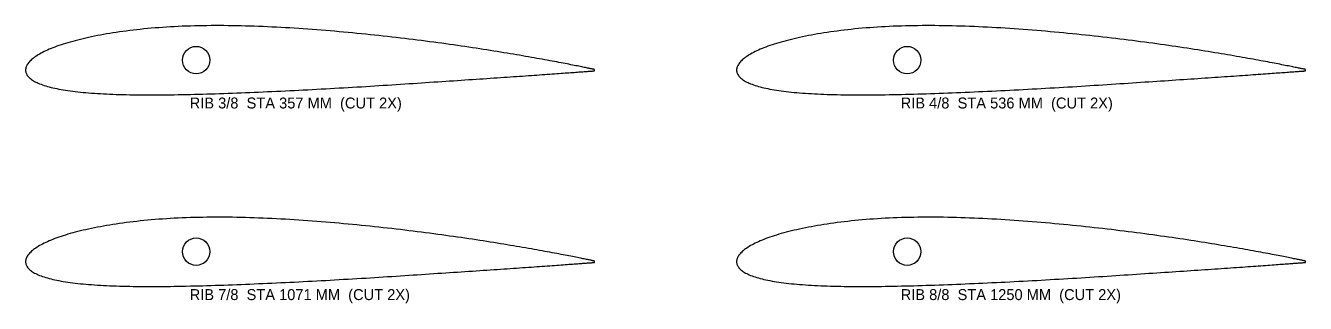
# Model space of a CAD drawing. Header units: metres. Extents: x 0 to 988, y -122 to 16.
# Drawn here: x 520 to 988, y -85.2 to 16.3 of the extents above; entities that cross this region are included whole.
import ezdxf

# ---------------------------------------------------------------- set-up
doc = ezdxf.new("R2010")
doc.units = ezdxf.units.M

msp = doc.modelspace()

# ---------------------------------------------------------------- linework, layer by layer
for points in [[(728, 0.2656), (727.987, 0.2683), (727.9482, 0.2763), (727.8834, 0.2898), (727.7927, 0.3085), (727.6762, 0.3326), (727.5338, 0.3621), (727.3656, 0.3968), (727.1717, 0.4368), (726.952, 0.482), (726.7067, 0.5324), (726.4358, 0.588), (726.1394, 0.6487), (725.8175, 0.7144), (725.4702, 0.7852), (725.0977, 0.8609), (724.6999, 0.9416), (724.2771, 1.027), (723.8292, 1.1173), (723.3565, 1.2122), (722.859, 1.3118), (722.3369, 1.416), (721.7903, 1.5246), (721.2193, 1.6376), (720.6241, 1.755), (720.0047, 1.8765), (719.3615, 2.0023), (718.6945, 2.132), (718.0039, 2.2658), (717.2899, 2.4034), (716.5526, 2.5447), (715.7923, 2.6898), (715.0091, 2.8384), (714.2031, 2.9904), (713.3748, 3.1459), (712.5241, 3.3045), (711.6514, 3.4664), (710.7568, 3.6313), (709.8407, 3.7991), (708.9031, 3.9697), (707.9443, 4.143), (706.9647, 4.3189), (705.9643, 4.4973), (704.9436, 4.6781), (703.9027, 4.8611), (702.8418, 5.0463), (701.7613, 5.2334), (700.6614, 5.4224), (699.5425, 5.6132), (698.4046, 5.8057), (697.2483, 5.9996), (696.0737, 6.195), (694.8811, 6.3916), (693.6709, 6.5894), (692.4433, 6.7883), (691.1986, 6.988), (689.9372, 7.1885), (688.6594, 7.3897), (687.3654, 7.5913), (686.0557, 7.7934), (684.7305, 7.9958), (683.3902, 8.1983), (682.035, 8.4009), (680.6654, 8.6034), (679.2817, 8.8056), (677.8842, 9.0075), (676.4732, 9.209), (675.0492, 9.4098), (673.6125, 9.61), (672.1634, 9.8093), (670.7023, 10.0078), (669.2295, 10.2051), (667.7455, 10.4013), (666.2506, 10.5962), (664.7452, 10.7897), (663.2296, 10.9817), (661.7042, 11.1721), (660.1694, 11.3608), (658.6256, 11.5476), (657.0732, 11.7326), (655.5125, 11.9154), (653.944, 12.0961), (652.368, 12.2746), (650.785, 12.4507), (649.1953, 12.6243), (647.5993, 12.7954), (645.9974, 12.9638), (644.39, 13.1294), (642.7776, 13.2922), (641.1605, 13.4519), (639.539, 13.6086), (637.9138, 13.7621), (636.285, 13.9123), (634.6532, 14.059), (633.0188, 14.2023), (631.3821, 14.3418), (629.7435, 14.4776), (628.1035, 14.6096), (626.4625, 14.7375), (624.8209, 14.8613), (623.1791, 14.9808), (621.5375, 15.0959), (619.8965, 15.2066), (618.2565, 15.3126), (616.6179, 15.4138), (614.9812, 15.5101), (613.3468, 15.6013), (611.715, 15.6874), (610.0862, 15.7681), (608.461, 15.8433), (606.8395, 15.913), (605.2224, 15.9769), (603.61, 16.035), (602.0026, 16.087), (600.4007, 16.1329), (598.8047, 16.1726), (597.215, 16.2059), (595.632, 16.2327), (594.056, 16.2529), (592.4875, 16.2663), (590.9268, 16.273), (589.3744, 16.2728), (587.8306, 16.2656), (586.2958, 16.2514), (584.7704, 16.23), (583.2548, 16.2015), (581.7494, 16.1658), (580.2545, 16.1228), (578.7705, 16.0726), (577.2977, 16.0151), (575.8366, 15.9504), (574.3875, 15.8784), (572.9508, 15.7991), (571.5268, 15.7127), (570.1158, 15.6191), (568.7183, 15.5184), (567.3346, 15.4107), (565.965, 15.296), (564.6098, 15.1745), (563.2695, 15.0462), (561.9443, 14.9112), (560.6346, 14.7697), (559.3406, 14.6217), (558.0628, 14.4674), (556.8014, 14.307), (555.5567, 14.1405), (554.3291, 13.9681), (553.1189, 13.7899), (551.9263, 13.6062), (550.7517, 13.417), (549.5954, 13.2224), (548.4575, 13.0228), (547.3386, 12.8181), (546.2387, 12.6085), (545.1582, 12.3943), (544.0973, 12.1754), (543.0564, 11.9522), (542.0357, 11.7247), (541.0353, 11.4931), (540.0557, 11.2575), (539.0969, 11.018), (538.1593, 10.7749), (537.2432, 10.5281), (536.3486, 10.2778), (535.4759, 10.0243), (534.6252, 9.7675), (533.7969, 9.5076), (532.9909, 9.2447), (532.2077, 8.979), (531.4474, 8.7105), (530.7101, 8.4394), (529.9961, 8.1658), (529.3055, 7.8898), (528.6385, 7.6115), (527.9953, 7.331), (527.3759, 7.0485), (526.7807, 6.7641), (526.2097, 6.4778), (525.6631, 6.1899), (525.141, 5.9005), (524.6435, 5.6096), (524.1708, 5.3174), (523.7229, 5.0241), (523.3001, 4.7297), (522.9023, 4.4345), (522.5298, 4.1386), (522.1825, 3.8421), (521.8606, 3.5451), (521.5642, 3.2479), (521.2933, 2.9505), (521.048, 2.6531), (520.8283, 2.3558), (520.6344, 2.0589), (520.4662, 1.7624), (520.3238, 1.4665), (520.2073, 1.1712), (520.1166, 0.8769), (520.0518, 0.5835), (520.013, 0.2911), (520, 0), (520.013, -0.2786), (520.0518, -0.5556), (520.1166, -0.8307), (520.2073, -1.1036), (520.3238, -1.374), (520.4662, -1.6417), (520.6344, -1.9063), (520.8283, -2.1676), (521.048, -2.4254), (521.2933, -2.6794), (521.5642, -2.9294), (521.8606, -3.1752), (522.1825, -3.4167), (522.5298, -3.6537), (522.9023, -3.886), (523.3001, -4.1135), (523.7229, -4.3361), (524.1708, -4.5537), (524.6435, -4.7662), (525.141, -4.9735), (525.6631, -5.1756), (526.2097, -5.3724), (526.7807, -5.5639), (527.3759, -5.75), (527.9953, -5.9308), (528.6385, -6.1062), (529.3055, -6.2762), (529.9961, -6.4409), (530.7101, -6.6002), (531.4474, -6.7541), (532.2077, -6.9028), (532.9909, -7.0461), (533.7969, -7.1841), (534.6252, -7.3169), (535.4759, -7.4445), (536.3486, -7.5669), (537.2432, -7.6841), (538.1593, -7.7962), (539.0969, -7.9031), (540.0557, -8.0051), (541.0353, -8.1019), (542.0357, -8.1938), (543.0564, -8.2807), (544.0973, -8.3626), (545.1582, -8.4397), (546.2387, -8.5118), (547.3386, -8.5791), (548.4575, -8.6416), (549.5954, -8.6994), (550.7517, -8.7524), (551.9263, -8.8007), (553.1189, -8.8445), (554.3291, -8.8836), (555.5567, -8.9182), (556.8014, -8.9483), (558.0628, -8.974), (559.3406, -8.9953), (560.6346, -9.0124), (561.9443, -9.0253), (563.2695, -9.0341), (564.6098, -9.0388), (565.965, -9.0396), (567.3346, -9.0365), (568.7183, -9.0297), (570.1158, -9.0192), (571.5268, -9.0051), (572.9508, -8.9876), (574.3875, -8.9667), (575.8366, -8.9426), (577.2977, -8.9153), (578.7705, -8.885), (580.2545, -8.8517), (581.7494, -8.8156), (583.2548, -8.7768), (584.7704, -8.7354), (586.2958, -8.6914), (587.8306, -8.645), (589.3744, -8.5963), (590.9268, -8.5452), (592.4875, -8.4921), (594.056, -8.4368), (595.632, -8.3794), (597.215, -8.3202), (598.8047, -8.259), (600.4007, -8.196), (602.0026, -8.1311), (603.61, -8.0646), (605.2224, -7.9963), (606.8395, -7.9264), (608.461, -7.8548), (610.0862, -7.7817), (611.715, -7.707), (613.3468, -7.6308), (614.9812, -7.553), (616.6179, -7.4738), (618.2565, -7.3931), (619.8965, -7.311), (621.5375, -7.2275), (623.1791, -7.1426), (624.8209, -7.0563), (626.4625, -6.9688), (628.1035, -6.8799), (629.7435, -6.7899), (631.3821, -6.6986), (633.0188, -6.6062), (634.6532, -6.5127), (636.285, -6.4182), (637.9138, -6.3227), (639.539, -6.2262), (641.1605, -6.1289), (642.7776, -6.0309), (644.39, -5.9321), (645.9974, -5.8327), (647.5993, -5.7327), (649.1953, -5.6323), (650.785, -5.5315), (652.368, -5.4304), (653.944, -5.3292), (655.5125, -5.2278), (657.0732, -5.1263), (658.6256, -5.025), (660.1694, -4.9237), (661.7042, -4.8227), (663.2296, -4.722), (664.7452, -4.6217), (666.2506, -4.5218), (667.7455, -4.4224), (669.2295, -4.3237), (670.7023, -4.2255), (672.1634, -4.1281), (673.6125, -4.0314), (675.0492, -3.9355), (676.4732, -3.8404), (677.8842, -3.7462), (679.2817, -3.6528), (680.6654, -3.5604), (682.035, -3.4689), (683.3902, -3.3784), (684.7305, -3.2888), (686.0557, -3.2002), (687.3654, -3.1126), (688.6594, -3.026), (689.9372, -2.9403), (691.1986, -2.8557), (692.4433, -2.772), (693.6709, -2.6894), (694.8811, -2.6077), (696.0737, -2.527), (697.2483, -2.4473), (698.4046, -2.3686), (699.5425, -2.2909), (700.6614, -2.2143), (701.7613, -2.1387), (702.8418, -2.0641), (703.9027, -1.9906), (704.9436, -1.9182), (705.9643, -1.8469), (706.9647, -1.7767), (707.9443, -1.7077), (708.9031, -1.6399), (709.8407, -1.5734), (710.7568, -1.5081), (711.6514, -1.4441), (712.5241, -1.3815), (713.3748, -1.3202), (714.2031, -1.2604), (715.0091, -1.2021), (715.7923, -1.1453), (716.5526, -1.0901), (717.2899, -1.0364), (718.0039, -0.9844), (718.6945, -0.934), (719.3615, -0.8854), (720.0047, -0.8385), (720.6241, -0.7934), (721.2193, -0.75), (721.7903, -0.7085), (722.3369, -0.6688), (722.859, -0.631), (723.3565, -0.595), (723.8292, -0.5609), (724.2771, -0.5287), (724.6999, -0.4983), (725.0977, -0.4699), (725.4702, -0.4433), (725.8175, -0.4186), (726.1394, -0.3958), (726.4358, -0.3749), (726.7067, -0.3558), (726.952, -0.3386), (727.1717, -0.3232), (727.3656, -0.3096), (727.5338, -0.2979), (727.6762, -0.288), (727.7927, -0.28), (727.8834, -0.2737), (727.9482, -0.2692), (727.987, -0.2665), (728, -0.2656)], [(988, 0.2656), (987.987, 0.2683), (987.9482, 0.2763), (987.8834, 0.2898), (987.7927, 0.3085), (987.6762, 0.3326), (987.5338, 0.3621), (987.3656, 0.3968), (987.1717, 0.4368), (986.952, 0.482), (986.7067, 0.5324), (986.4358, 0.588), (986.1394, 0.6487), (985.8175, 0.7144), (985.4702, 0.7852), (985.0977, 0.8609), (984.6999, 0.9416), (984.2771, 1.027), (983.8292, 1.1173), (983.3565, 1.2122), (982.859, 1.3118), (982.3369, 1.416), (981.7903, 1.5246), (981.2193, 1.6376), (980.6241, 1.755), (980.0047, 1.8765), (979.3615, 2.0023), (978.6945, 2.132), (978.0039, 2.2658), (977.2899, 2.4034), (976.5526, 2.5447), (975.7923, 2.6898), (975.0091, 2.8384), (974.2031, 2.9904), (973.3748, 3.1459), (972.5241, 3.3045), (971.6514, 3.4664), (970.7568, 3.6313), (969.8407, 3.7991), (968.9031, 3.9697), (967.9443, 4.143), (966.9647, 4.3189), (965.9643, 4.4973), (964.9436, 4.6781), (963.9027, 4.8611), (962.8418, 5.0463), (961.7613, 5.2334), (960.6614, 5.4224), (959.5425, 5.6132), (958.4046, 5.8057), (957.2483, 5.9996), (956.0737, 6.195), (954.8811, 6.3916), (953.6709, 6.5894), (952.4433, 6.7883), (951.1986, 6.988), (949.9372, 7.1885), (948.6594, 7.3897), (947.3654, 7.5913), (946.0557, 7.7934), (944.7305, 7.9958), (943.3902, 8.1983), (942.035, 8.4009), (940.6654, 8.6034), (939.2817, 8.8056), (937.8842, 9.0075), (936.4732, 9.209), (935.0492, 9.4098), (933.6125, 9.61), (932.1634, 9.8093), (930.7023, 10.0078), (929.2295, 10.2051), (927.7455, 10.4013), (926.2506, 10.5962), (924.7452, 10.7897), (923.2296, 10.9817), (921.7042, 11.1721), (920.1694, 11.3608), (918.6256, 11.5476), (917.0732, 11.7326), (915.5125, 11.9154), (913.944, 12.0961), (912.368, 12.2746), (910.785, 12.4507), (909.1953, 12.6243), (907.5993, 12.7954), (905.9974, 12.9638), (904.39, 13.1294), (902.7776, 13.2922), (901.1605, 13.4519), (899.539, 13.6086), (897.9138, 13.7621), (896.285, 13.9123), (894.6532, 14.059), (893.0188, 14.2023), (891.3821, 14.3418), (889.7435, 14.4776), (888.1035, 14.6096), (886.4625, 14.7375), (884.8209, 14.8613), (883.1791, 14.9808), (881.5375, 15.0959), (879.8965, 15.2066), (878.2565, 15.3126), (876.6179, 15.4138), (874.9812, 15.5101), (873.3468, 15.6013), (871.715, 15.6874), (870.0862, 15.7681), (868.461, 15.8433), (866.8395, 15.913), (865.2224, 15.9769), (863.61, 16.035), (862.0026, 16.087), (860.4007, 16.1329), (858.8047, 16.1726), (857.215, 16.2059), (855.632, 16.2327), (854.056, 16.2529), (852.4875, 16.2663), (850.9268, 16.273), (849.3744, 16.2728), (847.8306, 16.2656), (846.2958, 16.2514), (844.7704, 16.23), (843.2548, 16.2015), (841.7494, 16.1658), (840.2545, 16.1228), (838.7705, 16.0726), (837.2977, 16.0151), (835.8366, 15.9504), (834.3875, 15.8784), (832.9508, 15.7991), (831.5268, 15.7127), (830.1158, 15.6191), (828.7183, 15.5184), (827.3346, 15.4107), (825.965, 15.296), (824.6098, 15.1745), (823.2695, 15.0462), (821.9443, 14.9112), (820.6346, 14.7697), (819.3406, 14.6217), (818.0628, 14.4674), (816.8014, 14.307), (815.5567, 14.1405), (814.3291, 13.9681), (813.1189, 13.7899), (811.9263, 13.6062), (810.7517, 13.417), (809.5954, 13.2224), (808.4575, 13.0228), (807.3386, 12.8181), (806.2387, 12.6085), (805.1582, 12.3943), (804.0973, 12.1754), (803.0564, 11.9522), (802.0357, 11.7247), (801.0353, 11.4931), (800.0557, 11.2575), (799.0969, 11.018), (798.1593, 10.7749), (797.2432, 10.5281), (796.3486, 10.2778), (795.4759, 10.0243), (794.6252, 9.7675), (793.7969, 9.5076), (792.9909, 9.2447), (792.2077, 8.979), (791.4474, 8.7105), (790.7101, 8.4394), (789.9961, 8.1658), (789.3055, 7.8898), (788.6385, 7.6115), (787.9953, 7.331), (787.3759, 7.0485), (786.7807, 6.7641), (786.2097, 6.4778), (785.6631, 6.1899), (785.141, 5.9005), (784.6435, 5.6096), (784.1708, 5.3174), (783.7229, 5.0241), (783.3001, 4.7297), (782.9023, 4.4345), (782.5298, 4.1386), (782.1825, 3.8421), (781.8606, 3.5451), (781.5642, 3.2479), (781.2933, 2.9505), (781.048, 2.6531), (780.8283, 2.3558), (780.6344, 2.0589), (780.4662, 1.7624), (780.3238, 1.4665), (780.2073, 1.1712), (780.1166, 0.8769), (780.0518, 0.5835), (780.013, 0.2911), (780, 0), (780.013, -0.2786), (780.0518, -0.5556), (780.1166, -0.8307), (780.2073, -1.1036), (780.3238, -1.374), (780.4662, -1.6417), (780.6344, -1.9063), (780.8283, -2.1676), (781.048, -2.4254), (781.2933, -2.6794), (781.5642, -2.9294), (781.8606, -3.1752), (782.1825, -3.4167), (782.5298, -3.6537), (782.9023, -3.886), (783.3001, -4.1135), (783.7229, -4.3361), (784.1708, -4.5537), (784.6435, -4.7662), (785.141, -4.9735), (785.6631, -5.1756), (786.2097, -5.3724), (786.7807, -5.5639), (787.3759, -5.75), (787.9953, -5.9308), (788.6385, -6.1062), (789.3055, -6.2762), (789.9961, -6.4409), (790.7101, -6.6002), (791.4474, -6.7541), (792.2077, -6.9028), (792.9909, -7.0461), (793.7969, -7.1841), (794.6252, -7.3169), (795.4759, -7.4445), (796.3486, -7.5669), (797.2432, -7.6841), (798.1593, -7.7962), (799.0969, -7.9031), (800.0557, -8.0051), (801.0353, -8.1019), (802.0357, -8.1938), (803.0564, -8.2807), (804.0973, -8.3626), (805.1582, -8.4397), (806.2387, -8.5118), (807.3386, -8.5791), (808.4575, -8.6416), (809.5954, -8.6994), (810.7517, -8.7524), (811.9263, -8.8007), (813.1189, -8.8445), (814.3291, -8.8836), (815.5567, -8.9182), (816.8014, -8.9483), (818.0628, -8.974), (819.3406, -8.9953), (820.6346, -9.0124), (821.9443, -9.0253), (823.2695, -9.0341), (824.6098, -9.0388), (825.965, -9.0396), (827.3346, -9.0365), (828.7183, -9.0297), (830.1158, -9.0192), (831.5268, -9.0051), (832.9508, -8.9876), (834.3875, -8.9667), (835.8366, -8.9426), (837.2977, -8.9153), (838.7705, -8.885), (840.2545, -8.8517), (841.7494, -8.8156), (843.2548, -8.7768), (844.7704, -8.7354), (846.2958, -8.6914), (847.8306, -8.645), (849.3744, -8.5963), (850.9268, -8.5452), (852.4875, -8.4921), (854.056, -8.4368), (855.632, -8.3794), (857.215, -8.3202), (858.8047, -8.259), (860.4007, -8.196), (862.0026, -8.1311), (863.61, -8.0646), (865.2224, -7.9963), (866.8395, -7.9264), (868.461, -7.8548), (870.0862, -7.7817), (871.715, -7.707), (873.3468, -7.6308), (874.9812, -7.553), (876.6179, -7.4738), (878.2565, -7.3931), (879.8965, -7.311), (881.5375, -7.2275), (883.1791, -7.1426), (884.8209, -7.0563), (886.4625, -6.9688), (888.1035, -6.8799), (889.7435, -6.7899), (891.3821, -6.6986), (893.0188, -6.6062), (894.6532, -6.5127), (896.285, -6.4182), (897.9138, -6.3227), (899.539, -6.2262), (901.1605, -6.1289), (902.7776, -6.0309), (904.39, -5.9321), (905.9974, -5.8327), (907.5993, -5.7327), (909.1953, -5.6323), (910.785, -5.5315), (912.368, -5.4304), (913.944, -5.3292), (915.5125, -5.2278), (917.0732, -5.1263), (918.6256, -5.025), (920.1694, -4.9237), (921.7042, -4.8227), (923.2296, -4.722), (924.7452, -4.6217), (926.2506, -4.5218), (927.7455, -4.4224), (929.2295, -4.3237), (930.7023, -4.2255), (932.1634, -4.1281), (933.6125, -4.0314), (935.0492, -3.9355), (936.4732, -3.8404), (937.8842, -3.7462), (939.2817, -3.6528), (940.6654, -3.5604), (942.035, -3.4689), (943.3902, -3.3784), (944.7305, -3.2888), (946.0557, -3.2002), (947.3654, -3.1126), (948.6594, -3.026), (949.9372, -2.9403), (951.1986, -2.8557), (952.4433, -2.772), (953.6709, -2.6894), (954.8811, -2.6077), (956.0737, -2.527), (957.2483, -2.4473), (958.4046, -2.3686), (959.5425, -2.2909), (960.6614, -2.2143), (961.7613, -2.1387), (962.8418, -2.0641), (963.9027, -1.9906), (964.9436, -1.9182), (965.9643, -1.8469), (966.9647, -1.7767), (967.9443, -1.7077), (968.9031, -1.6399), (969.8407, -1.5734), (970.7568, -1.5081), (971.6514, -1.4441), (972.5241, -1.3815), (973.3748, -1.3202), (974.2031, -1.2604), (975.0091, -1.2021), (975.7923, -1.1453), (976.5526, -1.0901), (977.2899, -1.0364), (978.0039, -0.9844), (978.6945, -0.934), (979.3615, -0.8854), (980.0047, -0.8385), (980.6241, -0.7934), (981.2193, -0.75), (981.7903, -0.7085), (982.3369, -0.6688), (982.859, -0.631), (983.3565, -0.595), (983.8292, -0.5609), (984.2771, -0.5287), (984.6999, -0.4983), (985.0977, -0.4699), (985.4702, -0.4433), (985.8175, -0.4186), (986.1394, -0.3958), (986.4358, -0.3749), (986.7067, -0.3558), (986.952, -0.3386), (987.1717, -0.3232), (987.3656, -0.3096), (987.5338, -0.2979), (987.6762, -0.288), (987.7927, -0.28), (987.8834, -0.2737), (987.9482, -0.2692), (987.987, -0.2665), (988, -0.2656)], [(728, -69.7344), (727.987, -69.7317), (727.9482, -69.7237), (727.8834, -69.7102), (727.7927, -69.6915), (727.6762, -69.6674), (727.5338, -69.6379), (727.3656, -69.6032), (727.1717, -69.5632), (726.952, -69.518), (726.7067, -69.4676), (726.4358, -69.412), (726.1394, -69.3513), (725.8175, -69.2856), (725.4702, -69.2148), (725.0977, -69.1391), (724.6999, -69.0584), (724.2771, -68.973), (723.8292, -68.8827), (723.3565, -68.7878), (722.859, -68.6882), (722.3369, -68.584), (721.7903, -68.4754), (721.2193, -68.3624), (720.6241, -68.245), (720.0047, -68.1235), (719.3615, -67.9977), (718.6945, -67.868), (718.0039, -67.7342), (717.2899, -67.5966), (716.5526, -67.4553), (715.7923, -67.3102), (715.0091, -67.1616), (714.2031, -67.0096), (713.3748, -66.8541), (712.5241, -66.6955), (711.6514, -66.5336), (710.7568, -66.3687), (709.8407, -66.2009), (708.9031, -66.0303), (707.9443, -65.857), (706.9647, -65.6811), (705.9643, -65.5027), (704.9436, -65.3219), (703.9027, -65.1389), (702.8418, -64.9537), (701.7613, -64.7666), (700.6614, -64.5776), (699.5425, -64.3868), (698.4046, -64.1943), (697.2483, -64.0004), (696.0737, -63.805), (694.8811, -63.6084), (693.6709, -63.4106), (692.4433, -63.2117), (691.1986, -63.012), (689.9372, -62.8115), (688.6594, -62.6103), (687.3654, -62.4087), (686.0557, -62.2066), (684.7305, -62.0042), (683.3902, -61.8017), (682.035, -61.5991), (680.6654, -61.3966), (679.2817, -61.1944), (677.8842, -60.9925), (676.4732, -60.791), (675.0492, -60.5902), (673.6125, -60.39), (672.1634, -60.1907), (670.7023, -59.9922), (669.2295, -59.7949), (667.7455, -59.5987), (666.2506, -59.4038), (664.7452, -59.2103), (663.2296, -59.0183), (661.7042, -58.8279), (660.1694, -58.6392), (658.6256, -58.4524), (657.0732, -58.2674), (655.5125, -58.0846), (653.944, -57.9039), (652.368, -57.7254), (650.785, -57.5493), (649.1953, -57.3757), (647.5993, -57.2046), (645.9974, -57.0362), (644.39, -56.8706), (642.7776, -56.7078), (641.1605, -56.5481), (639.539, -56.3914), (637.9138, -56.2379), (636.285, -56.0877), (634.6532, -55.941), (633.0188, -55.7977), (631.3821, -55.6582), (629.7435, -55.5224), (628.1035, -55.3904), (626.4625, -55.2625), (624.8209, -55.1387), (623.1791, -55.0192), (621.5375, -54.9041), (619.8965, -54.7934), (618.2565, -54.6874), (616.6179, -54.5862), (614.9812, -54.4899), (613.3468, -54.3987), (611.715, -54.3126), (610.0862, -54.2319), (608.461, -54.1567), (606.8395, -54.087), (605.2224, -54.0231), (603.61, -53.965), (602.0026, -53.913), (600.4007, -53.8671), (598.8047, -53.8274), (597.215, -53.7941), (595.632, -53.7673), (594.056, -53.7471), (592.4875, -53.7337), (590.9268, -53.727), (589.3744, -53.7272), (587.8306, -53.7344), (586.2958, -53.7486), (584.7704, -53.77), (583.2548, -53.7985), (581.7494, -53.8342), (580.2545, -53.8772), (578.7705, -53.9274), (577.2977, -53.9849), (575.8366, -54.0496), (574.3875, -54.1216), (572.9508, -54.2009), (571.5268, -54.2873), (570.1158, -54.3809), (568.7183, -54.4816), (567.3346, -54.5893), (565.965, -54.704), (564.6098, -54.8255), (563.2695, -54.9538), (561.9443, -55.0888), (560.6346, -55.2303), (559.3406, -55.3783), (558.0628, -55.5326), (556.8014, -55.693), (555.5567, -55.8595), (554.3291, -56.0319), (553.1189, -56.2101), (551.9263, -56.3938), (550.7517, -56.583), (549.5954, -56.7776), (548.4575, -56.9772), (547.3386, -57.1819), (546.2387, -57.3915), (545.1582, -57.6057), (544.0973, -57.8246), (543.0564, -58.0478), (542.0357, -58.2753), (541.0353, -58.5069), (540.0557, -58.7425), (539.0969, -58.982), (538.1593, -59.2251), (537.2432, -59.4719), (536.3486, -59.7222), (535.4759, -59.9757), (534.6252, -60.2325), (533.7969, -60.4924), (532.9909, -60.7553), (532.2077, -61.021), (531.4474, -61.2895), (530.7101, -61.5606), (529.9961, -61.8342), (529.3055, -62.1102), (528.6385, -62.3885), (527.9953, -62.669), (527.3759, -62.9515), (526.7807, -63.2359), (526.2097, -63.5222), (525.6631, -63.8101), (525.141, -64.0995), (524.6435, -64.3904), (524.1708, -64.6826), (523.7229, -64.9759), (523.3001, -65.2703), (522.9023, -65.5655), (522.5298, -65.8614), (522.1825, -66.1579), (521.8606, -66.4549), (521.5642, -66.7521), (521.2933, -67.0495), (521.048, -67.3469), (520.8283, -67.6442), (520.6344, -67.9411), (520.4662, -68.2376), (520.3238, -68.5335), (520.2073, -68.8288), (520.1166, -69.1231), (520.0518, -69.4165), (520.013, -69.7089), (520, -70), (520.013, -70.2786), (520.0518, -70.5556), (520.1166, -70.8307), (520.2073, -71.1036), (520.3238, -71.374), (520.4662, -71.6417), (520.6344, -71.9063), (520.8283, -72.1676), (521.048, -72.4254), (521.2933, -72.6794), (521.5642, -72.9294), (521.8606, -73.1752), (522.1825, -73.4167), (522.5298, -73.6537), (522.9023, -73.886), (523.3001, -74.1135), (523.7229, -74.3361), (524.1708, -74.5537), (524.6435, -74.7662), (525.141, -74.9735), (525.6631, -75.1756), (526.2097, -75.3724), (526.7807, -75.5639), (527.3759, -75.75), (527.9953, -75.9308), (528.6385, -76.1062), (529.3055, -76.2762), (529.9961, -76.4409), (530.7101, -76.6002), (531.4474, -76.7541), (532.2077, -76.9028), (532.9909, -77.0461), (533.7969, -77.1841), (534.6252, -77.3169), (535.4759, -77.4445), (536.3486, -77.5669), (537.2432, -77.6841), (538.1593, -77.7962), (539.0969, -77.9031), (540.0557, -78.0051), (541.0353, -78.1019), (542.0357, -78.1938), (543.0564, -78.2807), (544.0973, -78.3626), (545.1582, -78.4397), (546.2387, -78.5118), (547.3386, -78.5791), (548.4575, -78.6416), (549.5954, -78.6994), (550.7517, -78.7524), (551.9263, -78.8007), (553.1189, -78.8445), (554.3291, -78.8836), (555.5567, -78.9182), (556.8014, -78.9483), (558.0628, -78.974), (559.3406, -78.9953), (560.6346, -79.0124), (561.9443, -79.0253), (563.2695, -79.0341), (564.6098, -79.0388), (565.965, -79.0396), (567.3346, -79.0365), (568.7183, -79.0297), (570.1158, -79.0192), (571.5268, -79.0051), (572.9508, -78.9876), (574.3875, -78.9667), (575.8366, -78.9426), (577.2977, -78.9153), (578.7705, -78.885), (580.2545, -78.8517), (581.7494, -78.8156), (583.2548, -78.7768), (584.7704, -78.7354), (586.2958, -78.6914), (587.8306, -78.645), (589.3744, -78.5963), (590.9268, -78.5452), (592.4875, -78.4921), (594.056, -78.4368), (595.632, -78.3794), (597.215, -78.3202), (598.8047, -78.259), (600.4007, -78.196), (602.0026, -78.1311), (603.61, -78.0646), (605.2224, -77.9963), (606.8395, -77.9264), (608.461, -77.8548), (610.0862, -77.7817), (611.715, -77.707), (613.3468, -77.6308), (614.9812, -77.553), (616.6179, -77.4738), (618.2565, -77.3931), (619.8965, -77.311), (621.5375, -77.2275), (623.1791, -77.1426), (624.8209, -77.0563), (626.4625, -76.9688), (628.1035, -76.8799), (629.7435, -76.7899), (631.3821, -76.6986), (633.0188, -76.6062), (634.6532, -76.5127), (636.285, -76.4182), (637.9138, -76.3227), (639.539, -76.2262), (641.1605, -76.1289), (642.7776, -76.0309), (644.39, -75.9321), (645.9974, -75.8327), (647.5993, -75.7327), (649.1953, -75.6323), (650.785, -75.5315), (652.368, -75.4304), (653.944, -75.3292), (655.5125, -75.2278), (657.0732, -75.1263), (658.6256, -75.025), (660.1694, -74.9237), (661.7042, -74.8227), (663.2296, -74.722), (664.7452, -74.6217), (666.2506, -74.5218), (667.7455, -74.4224), (669.2295, -74.3237), (670.7023, -74.2255), (672.1634, -74.1281), (673.6125, -74.0314), (675.0492, -73.9355), (676.4732, -73.8404), (677.8842, -73.7462), (679.2817, -73.6528), (680.6654, -73.5604), (682.035, -73.4689), (683.3902, -73.3784), (684.7305, -73.2888), (686.0557, -73.2002), (687.3654, -73.1126), (688.6594, -73.026), (689.9372, -72.9403), (691.1986, -72.8557), (692.4433, -72.772), (693.6709, -72.6894), (694.8811, -72.6077), (696.0737, -72.527), (697.2483, -72.4473), (698.4046, -72.3686), (699.5425, -72.2909), (700.6614, -72.2143), (701.7613, -72.1387), (702.8418, -72.0641), (703.9027, -71.9906), (704.9436, -71.9182), (705.9643, -71.8469), (706.9647, -71.7767), (707.9443, -71.7077), (708.9031, -71.6399), (709.8407, -71.5734), (710.7568, -71.5081), (711.6514, -71.4441), (712.5241, -71.3815), (713.3748, -71.3202), (714.2031, -71.2604), (715.0091, -71.2021), (715.7923, -71.1453), (716.5526, -71.0901), (717.2899, -71.0364), (718.0039, -70.9844), (718.6945, -70.934), (719.3615, -70.8854), (720.0047, -70.8385), (720.6241, -70.7934), (721.2193, -70.75), (721.7903, -70.7085), (722.3369, -70.6688), (722.859, -70.631), (723.3565, -70.595), (723.8292, -70.5609), (724.2771, -70.5287), (724.6999, -70.4983), (725.0977, -70.4699), (725.4702, -70.4433), (725.8175, -70.4186), (726.1394, -70.3958), (726.4358, -70.3749), (726.7067, -70.3558), (726.952, -70.3386), (727.1717, -70.3232), (727.3656, -70.3096), (727.5338, -70.2979), (727.6762, -70.288), (727.7927, -70.28), (727.8834, -70.2737), (727.9482, -70.2692), (727.987, -70.2665), (728, -70.2656)], [(988, -69.7344), (987.987, -69.7317), (987.9482, -69.7237), (987.8834, -69.7102), (987.7927, -69.6915), (987.6762, -69.6674), (987.5338, -69.6379), (987.3656, -69.6032), (987.1717, -69.5632), (986.952, -69.518), (986.7067, -69.4676), (986.4358, -69.412), (986.1394, -69.3513), (985.8175, -69.2856), (985.4702, -69.2148), (985.0977, -69.1391), (984.6999, -69.0584), (984.2771, -68.973), (983.8292, -68.8827), (983.3565, -68.7878), (982.859, -68.6882), (982.3369, -68.584), (981.7903, -68.4754), (981.2193, -68.3624), (980.6241, -68.245), (980.0047, -68.1235), (979.3615, -67.9977), (978.6945, -67.868), (978.0039, -67.7342), (977.2899, -67.5966), (976.5526, -67.4553), (975.7923, -67.3102), (975.0091, -67.1616), (974.2031, -67.0096), (973.3748, -66.8541), (972.5241, -66.6955), (971.6514, -66.5336), (970.7568, -66.3687), (969.8407, -66.2009), (968.9031, -66.0303), (967.9443, -65.857), (966.9647, -65.6811), (965.9643, -65.5027), (964.9436, -65.3219), (963.9027, -65.1389), (962.8418, -64.9537), (961.7613, -64.7666), (960.6614, -64.5776), (959.5425, -64.3868), (958.4046, -64.1943), (957.2483, -64.0004), (956.0737, -63.805), (954.8811, -63.6084), (953.6709, -63.4106), (952.4433, -63.2117), (951.1986, -63.012), (949.9372, -62.8115), (948.6594, -62.6103), (947.3654, -62.4087), (946.0557, -62.2066), (944.7305, -62.0042), (943.3902, -61.8017), (942.035, -61.5991), (940.6654, -61.3966), (939.2817, -61.1944), (937.8842, -60.9925), (936.4732, -60.791), (935.0492, -60.5902), (933.6125, -60.39), (932.1634, -60.1907), (930.7023, -59.9922), (929.2295, -59.7949), (927.7455, -59.5987), (926.2506, -59.4038), (924.7452, -59.2103), (923.2296, -59.0183), (921.7042, -58.8279), (920.1694, -58.6392), (918.6256, -58.4524), (917.0732, -58.2674), (915.5125, -58.0846), (913.944, -57.9039), (912.368, -57.7254), (910.785, -57.5493), (909.1953, -57.3757), (907.5993, -57.2046), (905.9974, -57.0362), (904.39, -56.8706), (902.7776, -56.7078), (901.1605, -56.5481), (899.539, -56.3914), (897.9138, -56.2379), (896.285, -56.0877), (894.6532, -55.941), (893.0188, -55.7977), (891.3821, -55.6582), (889.7435, -55.5224), (888.1035, -55.3904), (886.4625, -55.2625), (884.8209, -55.1387), (883.1791, -55.0192), (881.5375, -54.9041), (879.8965, -54.7934), (878.2565, -54.6874), (876.6179, -54.5862), (874.9812, -54.4899), (873.3468, -54.3987), (871.715, -54.3126), (870.0862, -54.2319), (868.461, -54.1567), (866.8395, -54.087), (865.2224, -54.0231), (863.61, -53.965), (862.0026, -53.913), (860.4007, -53.8671), (858.8047, -53.8274), (857.215, -53.7941), (855.632, -53.7673), (854.056, -53.7471), (852.4875, -53.7337), (850.9268, -53.727), (849.3744, -53.7272), (847.8306, -53.7344), (846.2958, -53.7486), (844.7704, -53.77), (843.2548, -53.7985), (841.7494, -53.8342), (840.2545, -53.8772), (838.7705, -53.9274), (837.2977, -53.9849), (835.8366, -54.0496), (834.3875, -54.1216), (832.9508, -54.2009), (831.5268, -54.2873), (830.1158, -54.3809), (828.7183, -54.4816), (827.3346, -54.5893), (825.965, -54.704), (824.6098, -54.8255), (823.2695, -54.9538), (821.9443, -55.0888), (820.6346, -55.2303), (819.3406, -55.3783), (818.0628, -55.5326), (816.8014, -55.693), (815.5567, -55.8595), (814.3291, -56.0319), (813.1189, -56.2101), (811.9263, -56.3938), (810.7517, -56.583), (809.5954, -56.7776), (808.4575, -56.9772), (807.3386, -57.1819), (806.2387, -57.3915), (805.1582, -57.6057), (804.0973, -57.8246), (803.0564, -58.0478), (802.0357, -58.2753), (801.0353, -58.5069), (800.0557, -58.7425), (799.0969, -58.982), (798.1593, -59.2251), (797.2432, -59.4719), (796.3486, -59.7222), (795.4759, -59.9757), (794.6252, -60.2325), (793.7969, -60.4924), (792.9909, -60.7553), (792.2077, -61.021), (791.4474, -61.2895), (790.7101, -61.5606), (789.9961, -61.8342), (789.3055, -62.1102), (788.6385, -62.3885), (787.9953, -62.669), (787.3759, -62.9515), (786.7807, -63.2359), (786.2097, -63.5222), (785.6631, -63.8101), (785.141, -64.0995), (784.6435, -64.3904), (784.1708, -64.6826), (783.7229, -64.9759), (783.3001, -65.2703), (782.9023, -65.5655), (782.5298, -65.8614), (782.1825, -66.1579), (781.8606, -66.4549), (781.5642, -66.7521), (781.2933, -67.0495), (781.048, -67.3469), (780.8283, -67.6442), (780.6344, -67.9411), (780.4662, -68.2376), (780.3238, -68.5335), (780.2073, -68.8288), (780.1166, -69.1231), (780.0518, -69.4165), (780.013, -69.7089), (780, -70), (780.013, -70.2786), (780.0518, -70.5556), (780.1166, -70.8307), (780.2073, -71.1036), (780.3238, -71.374), (780.4662, -71.6417), (780.6344, -71.9063), (780.8283, -72.1676), (781.048, -72.4254), (781.2933, -72.6794), (781.5642, -72.9294), (781.8606, -73.1752), (782.1825, -73.4167), (782.5298, -73.6537), (782.9023, -73.886), (783.3001, -74.1135), (783.7229, -74.3361), (784.1708, -74.5537), (784.6435, -74.7662), (785.141, -74.9735), (785.6631, -75.1756), (786.2097, -75.3724), (786.7807, -75.5639), (787.3759, -75.75), (787.9953, -75.9308), (788.6385, -76.1062), (789.3055, -76.2762), (789.9961, -76.4409), (790.7101, -76.6002), (791.4474, -76.7541), (792.2077, -76.9028), (792.9909, -77.0461), (793.7969, -77.1841), (794.6252, -77.3169), (795.4759, -77.4445), (796.3486, -77.5669), (797.2432, -77.6841), (798.1593, -77.7962), (799.0969, -77.9031), (800.0557, -78.0051), (801.0353, -78.1019), (802.0357, -78.1938), (803.0564, -78.2807), (804.0973, -78.3626), (805.1582, -78.4397), (806.2387, -78.5118), (807.3386, -78.5791), (808.4575, -78.6416), (809.5954, -78.6994), (810.7517, -78.7524), (811.9263, -78.8007), (813.1189, -78.8445), (814.3291, -78.8836), (815.5567, -78.9182), (816.8014, -78.9483), (818.0628, -78.974), (819.3406, -78.9953), (820.6346, -79.0124), (821.9443, -79.0253), (823.2695, -79.0341), (824.6098, -79.0388), (825.965, -79.0396), (827.3346, -79.0365), (828.7183, -79.0297), (830.1158, -79.0192), (831.5268, -79.0051), (832.9508, -78.9876), (834.3875, -78.9667), (835.8366, -78.9426), (837.2977, -78.9153), (838.7705, -78.885), (840.2545, -78.8517), (841.7494, -78.8156), (843.2548, -78.7768), (844.7704, -78.7354), (846.2958, -78.6914), (847.8306, -78.645), (849.3744, -78.5963), (850.9268, -78.5452), (852.4875, -78.4921), (854.056, -78.4368), (855.632, -78.3794), (857.215, -78.3202), (858.8047, -78.259), (860.4007, -78.196), (862.0026, -78.1311), (863.61, -78.0646), (865.2224, -77.9963), (866.8395, -77.9264), (868.461, -77.8548), (870.0862, -77.7817), (871.715, -77.707), (873.3468, -77.6308), (874.9812, -77.553), (876.6179, -77.4738), (878.2565, -77.3931), (879.8965, -77.311), (881.5375, -77.2275), (883.1791, -77.1426), (884.8209, -77.0563), (886.4625, -76.9688), (888.1035, -76.8799), (889.7435, -76.7899), (891.3821, -76.6986), (893.0188, -76.6062), (894.6532, -76.5127), (896.285, -76.4182), (897.9138, -76.3227), (899.539, -76.2262), (901.1605, -76.1289), (902.7776, -76.0309), (904.39, -75.9321), (905.9974, -75.8327), (907.5993, -75.7327), (909.1953, -75.6323), (910.785, -75.5315), (912.368, -75.4304), (913.944, -75.3292), (915.5125, -75.2278), (917.0732, -75.1263), (918.6256, -75.025), (920.1694, -74.9237), (921.7042, -74.8227), (923.2296, -74.722), (924.7452, -74.6217), (926.2506, -74.5218), (927.7455, -74.4224), (929.2295, -74.3237), (930.7023, -74.2255), (932.1634, -74.1281), (933.6125, -74.0314), (935.0492, -73.9355), (936.4732, -73.8404), (937.8842, -73.7462), (939.2817, -73.6528), (940.6654, -73.5604), (942.035, -73.4689), (943.3902, -73.3784), (944.7305, -73.2888), (946.0557, -73.2002), (947.3654, -73.1126), (948.6594, -73.026), (949.9372, -72.9403), (951.1986, -72.8557), (952.4433, -72.772), (953.6709, -72.6894), (954.8811, -72.6077), (956.0737, -72.527), (957.2483, -72.4473), (958.4046, -72.3686), (959.5425, -72.2909), (960.6614, -72.2143), (961.7613, -72.1387), (962.8418, -72.0641), (963.9027, -71.9906), (964.9436, -71.9182), (965.9643, -71.8469), (966.9647, -71.7767), (967.9443, -71.7077), (968.9031, -71.6399), (969.8407, -71.5734), (970.7568, -71.5081), (971.6514, -71.4441), (972.5241, -71.3815), (973.3748, -71.3202), (974.2031, -71.2604), (975.0091, -71.2021), (975.7923, -71.1453), (976.5526, -71.0901), (977.2899, -71.0364), (978.0039, -70.9844), (978.6945, -70.934), (979.3615, -70.8854), (980.0047, -70.8385), (980.6241, -70.7934), (981.2193, -70.75), (981.7903, -70.7085), (982.3369, -70.6688), (982.859, -70.631), (983.3565, -70.595), (983.8292, -70.5609), (984.2771, -70.5287), (984.6999, -70.4983), (985.0977, -70.4699), (985.4702, -70.4433), (985.8175, -70.4186), (986.1394, -70.3958), (986.4358, -70.3749), (986.7067, -70.3558), (986.952, -70.3386), (987.1717, -70.3232), (987.3656, -70.3096), (987.5338, -70.2979), (987.6762, -70.288), (987.7927, -70.28), (987.8834, -70.2737), (987.9482, -70.2692), (987.987, -70.2665), (988, -70.2656)]]:
    msp.add_lwpolyline(points, close=True)
for centre in [(582.4, 3.6912), (842.4, 3.6912), (582.4, -66.3088), (842.4, -66.3088)]:
    msp.add_circle(centre, 5)

# ---------------------------------------------------------------- texts
for s, p in [('RIB 3/8  STA 357 MM  (CUT 2X)', (580, -14)), ('RIB 4/8  STA 536 MM  (CUT 2X)', (840, -14)), ('RIB 7/8  STA 1071 MM  (CUT 2X)', (580, -84)), ('RIB 8/8  STA 1250 MM  (CUT 2X)', (840, -84))]:
    msp.add_text(s, height=4).set_placement(p)

doc.saveas('drawing.dxf')
